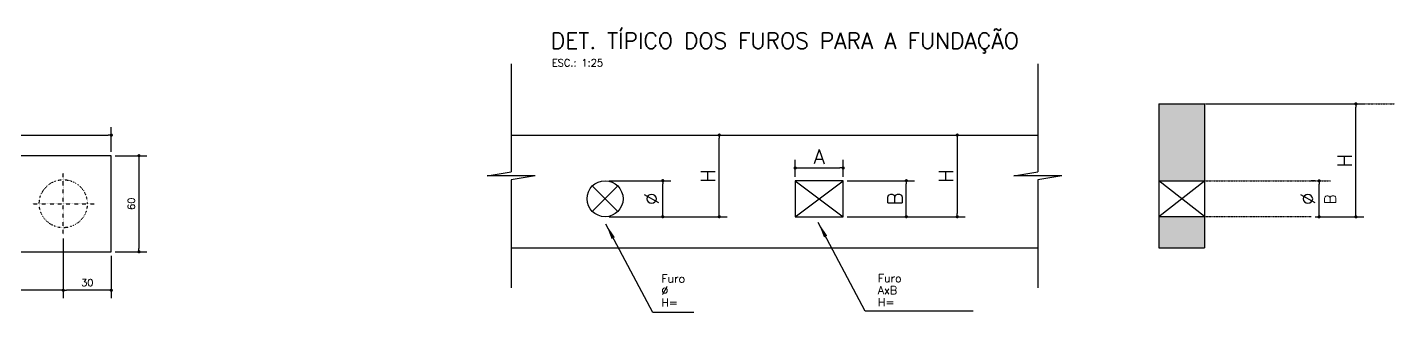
# Model space of a CAD drawing. Extents: x -856 to 20282, y 14720 to 28231.
# Drawn here: x 1654 to 3363, y 22590 to 22946 of the extents above; entities that cross this region are included whole.
import ezdxf

# ---------------------------------------------------------------- set-up
doc = ezdxf.new("R2010")
doc.units = 0
doc.linetypes.add('ESTILO_TQS_0002', pattern=[0.4, 0.1, -0.3])
doc.linetypes.add('XR-EST$0$DASHDOT', pattern=[1, 0.5, -0.25, 0, -0.25])
doc.layers.get('0').update_dxf_attribs({"linetype": 'CONTINUOUS'})
doc.layers.get('Defpoints').update_dxf_attribs({"linetype": 'CONTINUOUS'})
for name, color, linetype in [('228', 2, 'CONTINUOUS'), ('41', 2, 'CONTINUOUS'), ('BLOCO', 3, 'CONTINUOUS'), ('COTA', 1, 'CONTINUOUS'), ('ESTACA', 1, 'ESTILO_TQS_0002'), ('H3', 253, 'CONTINUOUS'), ('LINHA-FINA', 1, 'CONTINUOUS'), ('LINHA_FINA', 1, 'CONTINUOUS'), ('PENA_1', 1, 'CONTINUOUS'), ('PENA_3', 3, 'CONTINUOUS'), ('SEC-PER', 1, 'CONTINUOUS'), ('T1', 2, 'CONTINUOUS'), ('T2', 3, 'CONTINUOUS'), ('T3', 4, 'CONTINUOUS'), ('XR-EST$0$ARQ-EXO', 12, 'XR-EST$0$DASHDOT')]:
    doc.layers.add(name, color=color, linetype=linetype)
doc.styles.add('COTA', font='romans.shx')
doc.styles.get("Standard").update_dxf_attribs({"font": 'ROMANS.SHX'})
doc.styles.add('Texto1', font='romans.shx', dxfattribs={"height": 9})
doc.styles.add('Texto3', font='romans.shx', dxfattribs={"height": 20})
doc.dimstyles.new('forma', dxfattribs={"dimscale": 5, "dimtxt": 1.8, "dimasz": 0.8, "dimexe": 2, "dimexo": 1, "dimgap": 1, "dimtad": 1, "dimdec": 1, "dimzin": 9, "dimdsep": 46, "dimtxsty": 'COTA', "dimblk1": 'DOT', "dimblk2": 'DOT', "dimsah": 1, "dimcen": 0, "dimdle": 1, "dimclrd": 256, "dimclre": 256, "dimclrt": 2, "dimadec": 0, "dimazin": 0, "dimtfac": 1, "dimtdec": 0, "dimtmove": 0, "dimatfit": 3, "dimfxl": 1, "dimtolj": 1, "dimtzin": 0, "dimarcsym": 0})

# ---------------------------------------------------------------- blocks, each defined once
blk = doc.blocks.new('A$C96fa5e93')
at = {"layer": 'ESTACA', "linetype": 'ESTILO_TQS_0002'}
for p, q in [((19.29, 0), (19.29, 38.57)), ((0, 19.29), (38.57, 19.29))]:
    blk.add_line(p, q, dxfattribs=at)
blk.add_ellipse((19.29, 19.29), major_axis=(10.61, 10.61), ratio=1, start_param=5.497787, end_param=11.780972, dxfattribs=at)
blk = doc.blocks.new('_Dot')
at = {"color": 0, "linetype": 'ByBlock', "lineweight": -2}
blk.add_line((-0.5, 0), (-1, 0), dxfattribs=at)
at = {"color": 0, "linetype": 'ByBlock', "const_width": 0.5}
blk.add_lwpolyline([(-0.25, 0, 1), (0.25, 0, 1)], format="xyb", close=True, dxfattribs=at)
blk = doc.blocks.new('*D277')
at = {"layer": 'COTA', "lineweight": -2, "transparency": 16777216}
for p, q in [((1459.2, 22790.7), (1459.2, 22821.4)), ((1463.2, 22811.4), (1755.2, 22811.4)), ((1759.2, 22790.7), (1759.2, 22821.4))]:
    blk.add_line(p, q, dxfattribs=at)
at = {"layer": 'Defpoints', "color": 0, "transparency": 16777216}
for p in [(1759.2, 22811.4), (1459.2, 22785.7), (1759.2, 22785.7)]:
    blk.add_point(p, dxfattribs=at)
at = {"layer": 'COTA', "lineweight": -2, "transparency": 16777216, "xscale": 4, "yscale": 4, "zscale": 4, "rotation": 180}
blk.add_blockref('_Dot', (1459.2, 22811.4), dxfattribs=at)
at = {"layer": 'COTA', "lineweight": -2, "transparency": 16777216, "xscale": 4, "yscale": 4, "zscale": 4}
blk.add_blockref('_Dot', (1759.2, 22811.4), dxfattribs=at)
at = {"layer": 'COTA', "color": 2, "transparency": 16777216, "insert": (1609.2, 22820.9), "char_height": 9, "attachment_point": 5, "style": 'COTA'}
blk.add_mtext('\\A1;150 ', dxfattribs=at)
blk = doc.blocks.new('*D278')
at = {"layer": 'COTA', "lineweight": -2, "transparency": 16777216}
for p, q in [((1764.2, 22785.7), (1803.8, 22785.7)), ((1793.8, 22781.7), (1793.8, 22669.7)), ((1764.2, 22665.7), (1803.8, 22665.7))]:
    blk.add_line(p, q, dxfattribs=at)
at = {"layer": 'Defpoints', "color": 0, "transparency": 16777216}
for p in [(1759.2, 22785.7), (1759.2, 22665.7), (1793.8, 22665.7)]:
    blk.add_point(p, dxfattribs=at)
at = {"layer": 'COTA', "lineweight": -2, "transparency": 16777216, "xscale": 4, "yscale": 4, "zscale": 4}
for p, rotation in [((1793.8, 22785.7), 90), ((1793.8, 22665.7), 270)]:
    blk.add_blockref('_Dot', p, dxfattribs=dict(at, rotation=rotation))
at = {"layer": 'COTA', "color": 2, "transparency": 16777216, "insert": (1784.3, 22725.7), "char_height": 9, "attachment_point": 5, "rotation": 90, "style": 'COTA'}
blk.add_mtext('\\A1;60 ', dxfattribs=at)
blk = doc.blocks.new('*D279')
at = {"layer": 'COTA', "lineweight": -2, "transparency": 16777216}
for p, q in [((1699.2, 22682.1), (1699.2, 22607.6)), ((1759.2, 22660.7), (1759.2, 22607.6)), ((1755.2, 22617.6), (1703.2, 22617.6))]:
    blk.add_line(p, q, dxfattribs=at)
at = {"layer": 'Defpoints', "color": 0, "transparency": 16777216}
for p in [(1699.2, 22687.1), (1759.2, 22665.7), (1699.2, 22617.6)]:
    blk.add_point(p, dxfattribs=at)
at = {"layer": 'COTA', "lineweight": -2, "transparency": 16777216, "xscale": 4, "yscale": 4, "zscale": 4, "rotation": 180}
blk.add_blockref('_Dot', (1699.2, 22617.6), dxfattribs=at)
at = {"layer": 'COTA', "lineweight": -2, "transparency": 16777216, "xscale": 4, "yscale": 4, "zscale": 4}
blk.add_blockref('_Dot', (1759.2, 22617.6), dxfattribs=at)
at = {"layer": 'COTA', "color": 2, "transparency": 16777216, "insert": (1729.2, 22627.1), "char_height": 9, "attachment_point": 5, "style": 'COTA'}
blk.add_mtext('\\A1;30 ', dxfattribs=at)
blk = doc.blocks.new('*D280')
at = {"layer": 'COTA', "lineweight": -2, "transparency": 16777216}
for p, q in [((1519.2, 22682.1), (1519.2, 22607.6)), ((1699.2, 22682.1), (1699.2, 22607.6)), ((1695.2, 22617.6), (1523.2, 22617.6))]:
    blk.add_line(p, q, dxfattribs=at)
at = {"layer": 'Defpoints', "color": 0, "transparency": 16777216}
for p in [(1519.2, 22687.1), (1699.2, 22687.1), (1519.2, 22617.6)]:
    blk.add_point(p, dxfattribs=at)
at = {"layer": 'COTA', "lineweight": -2, "transparency": 16777216, "xscale": 4, "yscale": 4, "zscale": 4, "rotation": 180}
blk.add_blockref('_Dot', (1519.2, 22617.6), dxfattribs=at)
at = {"layer": 'COTA', "lineweight": -2, "transparency": 16777216, "xscale": 4, "yscale": 4, "zscale": 4}
blk.add_blockref('_Dot', (1699.2, 22617.6), dxfattribs=at)
at = {"layer": 'COTA', "color": 2, "transparency": 16777216, "insert": (1609.2, 22627.1), "char_height": 9, "attachment_point": 5, "style": 'COTA'}
blk.add_mtext('\\A1;90 ', dxfattribs=at)
blk = doc.blocks.new('DOT')
at = {"color": 0, "linetype": 'ByBlock'}
blk.add_line((-0.5, 0), (-1, 0), dxfattribs=at)
at = {"color": 0, "linetype": 'ByBlock', "const_width": 0.5}
blk.add_lwpolyline([(-0.25, 0, 1), (0.25, 0, 1)], format="xyb", close=True, dxfattribs=at)
blk = doc.blocks.new('*D308')
at = {"layer": 'COTA', "lineweight": -2, "transparency": 16777216}
for p, q in [((3263.2, 22754.3), (3258.2, 22754.3)), ((3268.2, 22713.3), (3268.2, 22750.3)), ((3263.2, 22709.3), (3278.2, 22709.3))]:
    blk.add_line(p, q, dxfattribs=at)
at = {"layer": 'Defpoints', "color": 0, "transparency": 16777216}
for p in [(3268.2, 22754.3), (3268.2, 22754.3), (3258.2, 22709.3)]:
    blk.add_point(p, dxfattribs=at)
at = {"layer": 'COTA', "lineweight": -2, "transparency": 16777216, "xscale": 4, "yscale": 4, "zscale": 4}
for p, rotation in [((3268.2, 22754.3), 90), ((3268.2, 22709.3), 270)]:
    blk.add_blockref('DOT', p, dxfattribs=dict(at, rotation=rotation))
at = {"layer": 'COTA', "color": 2, "transparency": 16777216, "insert": (3254.2, 22731.8), "char_height": 18, "attachment_point": 5, "rotation": 90, "style": 'COTA'}
blk.add_mtext('\\A1;%%C', dxfattribs=at)
blk = doc.blocks.new('*D309')
at = {"layer": 'COTA', "lineweight": -2, "transparency": 16777216}
for p, q in [((2381.1, 22754.5), (2458.2, 22754.5)), ((2448.2, 22713.5), (2448.2, 22750.5)), ((2381.1, 22709.5), (2458.2, 22709.5))]:
    blk.add_line(p, q, dxfattribs=at)
at = {"layer": 'Defpoints', "color": 0, "transparency": 16777216}
for p in [(2376.1, 22754.5), (2448.2, 22754.5), (2376.1, 22709.5)]:
    blk.add_point(p, dxfattribs=at)
at = {"layer": 'COTA', "lineweight": -2, "transparency": 16777216, "xscale": 4, "yscale": 4, "zscale": 4}
for p, rotation in [((2448.2, 22754.5), 90), ((2448.2, 22709.5), 270)]:
    blk.add_blockref('DOT', p, dxfattribs=dict(at, rotation=rotation))
at = {"layer": 'COTA', "color": 2, "transparency": 16777216, "insert": (2434.2, 22732), "char_height": 18, "attachment_point": 5, "rotation": 90, "style": 'COTA'}
blk.add_mtext('\\A1;%%C', dxfattribs=at)
blk = doc.blocks.new('*D310')
at = {"layer": 'COTA', "lineweight": -2, "transparency": 16777216}
for p, q in [((2479.9, 22811.5), (2528.8, 22811.5)), ((2518.8, 22713.5), (2518.8, 22807.5)), ((2381.1, 22709.5), (2528.8, 22709.5))]:
    blk.add_line(p, q, dxfattribs=at)
at = {"layer": 'Defpoints', "color": 0, "transparency": 16777216}
for p in [(2474.9, 22811.5), (2518.8, 22811.5), (2376.1, 22709.5)]:
    blk.add_point(p, dxfattribs=at)
at = {"layer": 'COTA', "lineweight": -2, "transparency": 16777216, "xscale": 4, "yscale": 4, "zscale": 4}
for p, rotation in [((2518.8, 22811.5), 90), ((2518.8, 22709.5), 270)]:
    blk.add_blockref('DOT', p, dxfattribs=dict(at, rotation=rotation))
at = {"layer": 'COTA', "color": 2, "transparency": 16777216, "insert": (2504.8, 22760.5), "char_height": 18, "attachment_point": 5, "rotation": 90, "style": 'COTA'}
blk.add_mtext('\\A1;H', dxfattribs=at)
blk = doc.blocks.new('*D311')
at = {"layer": 'COTA', "lineweight": -2, "transparency": 16777216}
for p, q in [((2769, 22811.5), (2826.1, 22811.5)), ((2816.1, 22807.5), (2816.1, 22713.5)), ((2678.6, 22709.5), (2826.1, 22709.5))]:
    blk.add_line(p, q, dxfattribs=at)
at = {"layer": 'Defpoints', "color": 0, "transparency": 16777216}
for p in [(2764, 22811.5), (2673.6, 22709.5), (2816.1, 22709.5)]:
    blk.add_point(p, dxfattribs=at)
at = {"layer": 'COTA', "lineweight": -2, "transparency": 16777216, "xscale": 4, "yscale": 4, "zscale": 4}
for p, rotation in [((2816.1, 22811.5), 90), ((2816.1, 22709.5), 270)]:
    blk.add_blockref('DOT', p, dxfattribs=dict(at, rotation=rotation))
at = {"layer": 'COTA', "color": 2, "transparency": 16777216, "insert": (2802.1, 22760.5), "char_height": 18, "attachment_point": 5, "rotation": 90, "style": 'COTA'}
blk.add_mtext('\\A1;H', dxfattribs=at)
blk = doc.blocks.new('*D312')
at = {"layer": 'COTA', "lineweight": -2, "transparency": 16777216}
for p, q in [((2678.6, 22754.5), (2762.5, 22754.5)), ((2752.5, 22713.5), (2752.5, 22750.5)), ((2678.6, 22709.5), (2762.5, 22709.5))]:
    blk.add_line(p, q, dxfattribs=at)
at = {"layer": 'Defpoints', "color": 0, "transparency": 16777216}
for p in [(2673.6, 22754.5), (2752.5, 22754.5), (2673.6, 22709.5)]:
    blk.add_point(p, dxfattribs=at)
at = {"layer": 'COTA', "lineweight": -2, "transparency": 16777216, "xscale": 4, "yscale": 4, "zscale": 4}
for p, rotation in [((2752.5, 22754.5), 90), ((2752.5, 22709.5), 270)]:
    blk.add_blockref('DOT', p, dxfattribs=dict(at, rotation=rotation))
at = {"layer": 'COTA', "color": 2, "transparency": 16777216, "insert": (2738.5, 22732), "char_height": 18, "attachment_point": 5, "rotation": 90, "style": 'COTA'}
blk.add_mtext('\\A1;B', dxfattribs=at)
blk = doc.blocks.new('*D313')
at = {"layer": 'COTA', "lineweight": -2, "transparency": 16777216}
for p, q in [((2613.6, 22759.5), (2613.6, 22780.4)), ((2673.6, 22759.5), (2673.6, 22780.4)), ((2617.6, 22770.4), (2669.6, 22770.4))]:
    blk.add_line(p, q, dxfattribs=at)
at = {"layer": 'Defpoints', "color": 0, "transparency": 16777216}
for p in [(2613.6, 22754.5), (2673.6, 22770.4), (2673.6, 22754.5)]:
    blk.add_point(p, dxfattribs=at)
at = {"layer": 'COTA', "lineweight": -2, "transparency": 16777216, "xscale": 4, "yscale": 4, "zscale": 4, "rotation": 180}
blk.add_blockref('DOT', (2613.6, 22770.4), dxfattribs=at)
at = {"layer": 'COTA', "lineweight": -2, "transparency": 16777216, "xscale": 4, "yscale": 4, "zscale": 4}
blk.add_blockref('DOT', (2673.6, 22770.4), dxfattribs=at)
at = {"layer": 'COTA', "color": 2, "transparency": 16777216, "insert": (2643.6, 22784.4), "char_height": 18, "attachment_point": 5, "style": 'COTA'}
blk.add_mtext('\\A1;A', dxfattribs=at)
blk = doc.blocks.new('ss')
at = {"layer": 'LINHA_FINA'}
blk.add_solid([(0, 0), (-2.5, -0.29), (-2.5, 0.3)], dxfattribs=at)
blk = doc.blocks.new('*D314')
at = {"layer": 'COTA', "lineweight": -2, "transparency": 16777216}
for p, q in [((3129.8, 22850.5), (3324.2, 22850.5)), ((3314.2, 22713.3), (3314.2, 22846.5)), ((3263.2, 22709.3), (3324.2, 22709.3))]:
    blk.add_line(p, q, dxfattribs=at)
at = {"layer": 'Defpoints', "color": 0, "transparency": 16777216}
for p in [(3124.8, 22850.5), (3314.2, 22850.5), (3258.2, 22709.3)]:
    blk.add_point(p, dxfattribs=at)
at = {"layer": 'COTA', "lineweight": -2, "transparency": 16777216, "xscale": 4, "yscale": 4, "zscale": 4}
for p, rotation in [((3314.2, 22850.5), 90), ((3314.2, 22709.3), 270)]:
    blk.add_blockref('DOT', p, dxfattribs=dict(at, rotation=rotation))
at = {"layer": 'COTA', "color": 2, "transparency": 16777216, "insert": (3300.2, 22779.9), "char_height": 18, "attachment_point": 5, "rotation": 90, "style": 'COTA'}
blk.add_mtext('\\A1;H', dxfattribs=at)

msp = doc.modelspace()

# ---------------------------------------------------------------- hatches: boundary and pattern name
at = {"layer": 'H3'}
h = msp.add_hatch(color=256, dxfattribs=at)
h.dxf.hatch_style = 1
h.paths.add_polyline_path([(3124.82, 22850.48), (3067.82, 22850.48), (3067.82, 22754.49), (3124.82, 22754.49)])
h = msp.add_hatch(color=256, dxfattribs=at)
h.dxf.hatch_style = 1
h.paths.add_polyline_path([(3124.82, 22709.59), (3067.82, 22709.59), (3067.82, 22670.48), (3124.82, 22670.48)])

# ---------------------------------------------------------------- linework, layer by layer
at = {"layer": 'BLOCO'}
msp.add_lwpolyline([(1759.17, 22785.67), (1459.17, 22785.67), (1459.17, 22665.67), (1759.17, 22665.67)], close=True, dxfattribs=at)
at = {"layer": 'LINHA-FINA'}
for p, q in [((2258.79, 22900.48), (2258.79, 22765.48)), ((2916.8, 22900.48), (2916.8, 22765.48)), ((2228.79, 22760.48), (2258.79, 22765.48)), ((2288.79, 22760.48), (2228.79, 22760.48)), ((2288.79, 22760.48), (2258.79, 22755.48)), ((2258.79, 22755.48), (2258.79, 22620.48)), ((2886.8, 22760.48), (2916.8, 22765.48)), ((2946.8, 22760.48), (2886.8, 22760.48)), ((2946.8, 22760.48), (2916.8, 22755.48)), ((2916.8, 22755.48), (2916.8, 22620.48)), ((2360.16, 22716.07), (2391.98, 22747.89)), ((2360.16, 22747.89), (2391.98, 22716.07))]:
    msp.add_line(p, q, dxfattribs=at)
at = {"layer": 'LINHA_FINA'}
for p, q in [((2435.67, 22589.61), (2377.15, 22700.18)), ((2701.02, 22591.54), (2642.51, 22702.11)), ((2487.14, 22589.61), (2435.67, 22589.61)), ((2836.14, 22591.54), (2701.02, 22591.54))]:
    msp.add_line(p, q, dxfattribs=at)
at = {"layer": 'PENA_1'}
for p, q in [((2613.57, 22709.48), (2673.57, 22754.48)), ((2613.57, 22754.48), (2673.57, 22709.48))]:
    msp.add_line(p, q, dxfattribs=at)
at = {"layer": 'PENA_3'}
for p, q in [((2258.79, 22811.48), (2916.8, 22811.48)), ((2258.79, 22670.48), (2916.8, 22670.48))]:
    msp.add_line(p, q, dxfattribs=at)
msp.add_lwpolyline([(2613.57, 22709.48), (2673.57, 22709.48), (2673.57, 22754.48), (2613.57, 22754.48)], close=True, dxfattribs=at)
msp.add_circle((2376.07, 22731.98), 22.5, dxfattribs=at)
at = {"layer": 'SEC-PER', "color": 4}
for p, q in [((3067.82, 22850.48), (3124.82, 22850.48)), ((3067.82, 22850.48), (3067.82, 22670.48)), ((3124.82, 22850.48), (3124.82, 22670.48)), ((3067.82, 22754.49), (3124.82, 22754.49)), ((3067.82, 22709.59), (3124.82, 22709.59)), ((3067.82, 22670.48), (3124.82, 22670.48))]:
    msp.add_line(p, q, dxfattribs=at)
at = {"layer": 'SEC-PER'}
for p, q in [((3067.82, 22709.59), (3124.82, 22754.49)), ((3124.82, 22709.59), (3067.82, 22754.49))]:
    msp.add_line(p, q, dxfattribs=at)
at = {"layer": 'XR-EST$0$ARQ-EXO'}
for p, q in [((3124.82, 22850.48), (3362.6, 22850.48)), ((3124.82, 22754.49), (3282.68, 22754.49)), ((3124.82, 22709.59), (3258.22, 22709.59))]:
    msp.add_line(p, q, dxfattribs=at)

# ---------------------------------------------------------------- block references
at = {"layer": '228', "xscale": 2, "yscale": 2, "zscale": 2}
msp.add_blockref('A$C96fa5e93', (1660.6, 22687.1), dxfattribs=at)
at = {"layer": 'T2', "xscale": 7.874015748031495, "yscale": 7.874015748031495, "zscale": 7.874015748031495, "rotation": 117.889}
for p in [(2377.15, 22700.18), (2642.51, 22702.11)]:
    msp.add_blockref('ss', p, dxfattribs=at)

# ---------------------------------------------------------------- texts
at = {"layer": '41', "linetype": 'Continuous'}
for s, p in [('Furo', (2446.48, 22627.18)), ('Furo', (2716.99, 22627.62)), ('%%C', (2446.48, 22612.18)), ('AxB', (2716.99, 22612.62)), ('H=', (2446.48, 22597.18)), ('H=', (2716.99, 22597.62))]:
    msp.add_text(s, height=10, dxfattribs=at).set_placement(p)
at = {"layer": 'T1', "style": 'Texto1'}
msp.add_text('ESC.: 1:25', height=9, dxfattribs=at).set_placement((2309.6, 22897.24))
msp.add_text('B', height=14.04, rotation=90, dxfattribs=at).set_placement((3289.18, 22724.76))
at = {"layer": 'T3', "style": 'Texto3'}
msp.add_text('DET. TÍPICO DOS FUROS PARA A FUNDAÇÃO', height=20, dxfattribs=at).set_placement((2308.43, 22919.44))

# ---------------------------------------------------------------- dimensions: what is measured, and where the dimension line sits
at = {"layer": 'COTA'}
for base, p1, p2, text, picture, middle in [((3314.25, 22850.48), (3258.22, 22709.29), (3124.82, 22850.48), 'H', '*D314', (3300.25, 22779.89)), ((2518.8, 22811.48), (2376.07, 22709.48), (2474.88, 22811.48), 'H', '*D310', (2504.8, 22760.48)), ((2816.13, 22709.48), (2763.99, 22811.48), (2673.57, 22709.48), 'H', '*D311', (2802.13, 22760.48)), ((2448.15, 22754.48), (2376.07, 22709.48), (2376.07, 22754.48), '%%C', '*D309', (2434.15, 22731.98)), ((2752.49, 22754.48), (2673.57, 22709.48), (2673.57, 22754.48), 'B', '*D312', (2738.49, 22731.98)), ((3268.22, 22754.29), (3258.22, 22709.29), (3268.22, 22754.29), '%%C', '*D308', (3254.22, 22731.79))]:
    dim = msp.add_linear_dim(base=base, p1=p1, p2=p2, angle=90, text=text, dimstyle='forma', override={"dimtxt": 3.6, "dimlfac": 0.3334, "dimpost": ' ', "dimblk1": 'DOT', "dimblk2": 'DOT'}, dxfattribs=at)
    dim.commit()
    dim.dimension.update_dxf_attribs({"geometry": picture, "text_midpoint": middle})
for base, p1, p2, override, picture, middle in [((1759.17, 22811.41), (1459.17, 22785.67), (1759.17, 22785.67), {"dimlfac": 0.5, "dimpost": ' '}, '*D277', (1609.17, 22820.91)), ((1519.17, 22617.6), (1699.17, 22687.1), (1519.17, 22687.1), {"dimlfac": 0.5, "dimpost": ' ', "dimtmove": 1}, '*D280', (1609.17, 22627.1)), ((1699.17, 22617.6), (1759.17, 22665.67), (1699.17, 22687.1), {"dimlfac": 0.5, "dimpost": ' '}, '*D279', (1729.17, 22627.1))]:
    dim = msp.add_linear_dim(base=base, p1=p1, p2=p2, dimstyle='forma', override=override, dxfattribs=at)
    dim.commit()
    dim.dimension.update_dxf_attribs({"geometry": picture, "text_midpoint": middle})
dim = msp.add_linear_dim(base=(2673.57, 22770.45), p1=(2613.57, 22754.48), p2=(2673.57, 22754.48), text='A', dimstyle='forma', override={"dimtxt": 3.6, "dimlfac": 0.3334, "dimpost": ' ', "dimblk1": 'DOT', "dimblk2": 'DOT'}, dxfattribs=at)
dim.commit()
dim.dimension.update_dxf_attribs({"geometry": '*D313', "text_midpoint": (2643.57, 22784.45)})
dim = msp.add_linear_dim(base=(1793.79, 22665.67), p1=(1759.17, 22785.67), p2=(1759.17, 22665.67), angle=90, dimstyle='forma', override={"dimlfac": 0.5, "dimpost": ' '}, dxfattribs=at)
dim.commit()
dim.dimension.update_dxf_attribs({"geometry": '*D278', "text_midpoint": (1784.29, 22725.67)})

doc.saveas('drawing.dxf')
